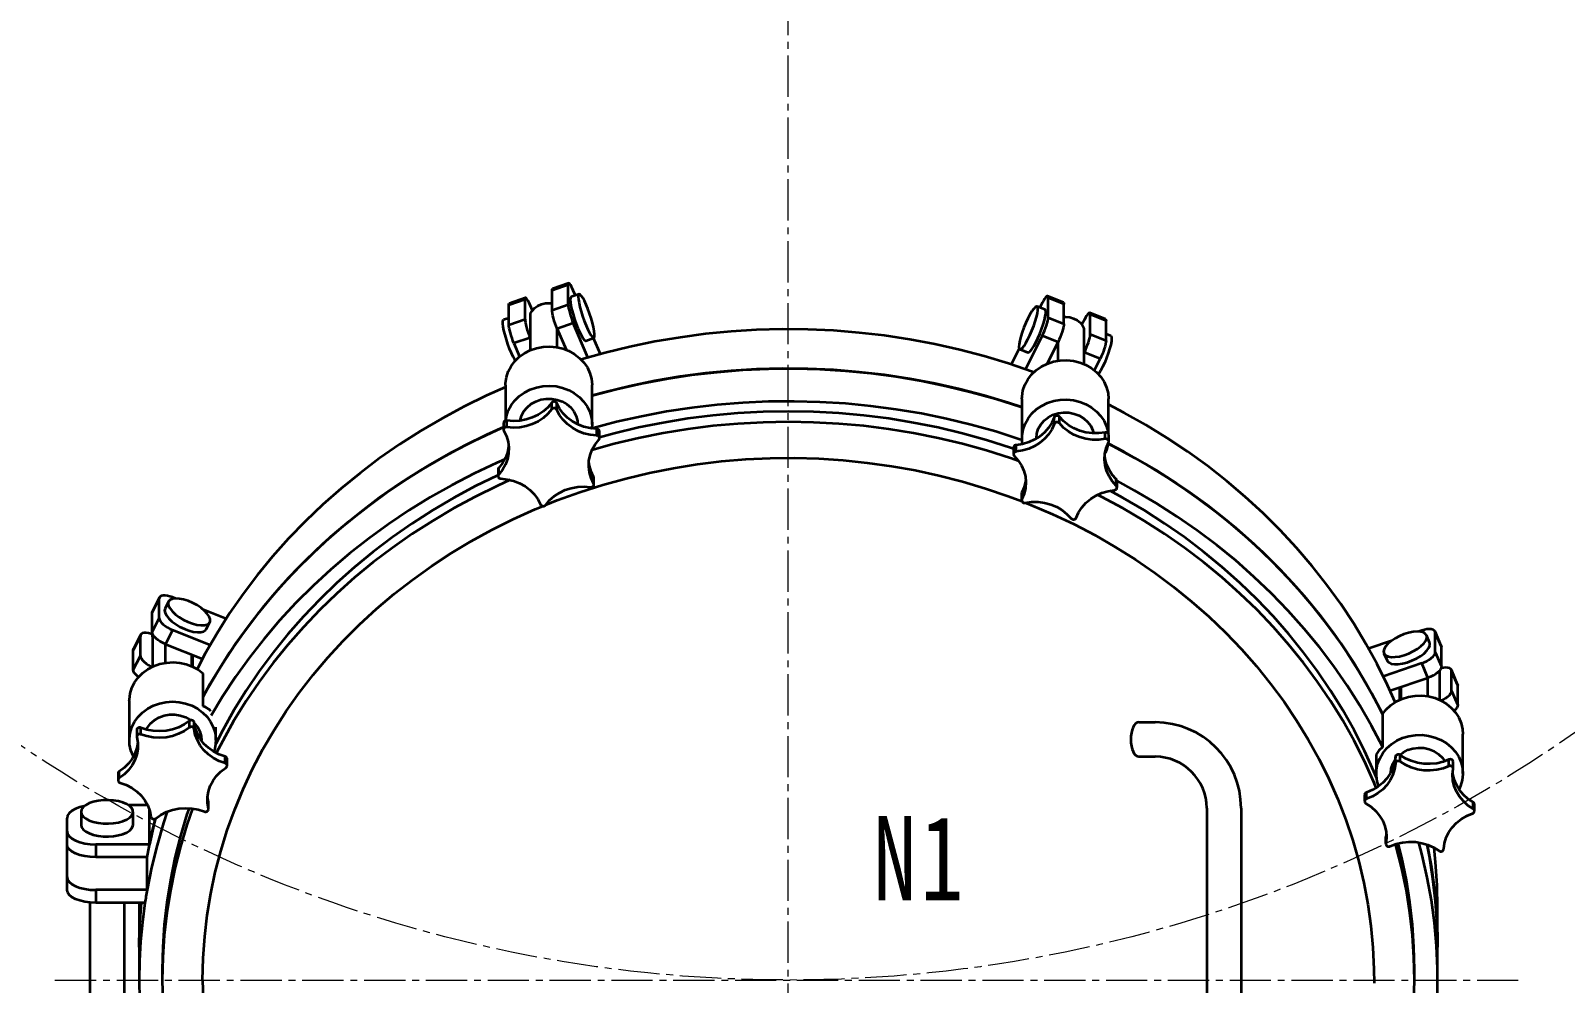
# Model space of a CAD drawing. Header units: millimetres. Extents: x -1782 to 1782, y -2523 to 2523.
# Drawn here: x -786.8 to -340, y -2001.1 to -1723.9 of the extents above; entities that cross this region are included whole.
import ezdxf

# ---------------------------------------------------------------- set-up
doc = ezdxf.new("R2010")
doc.units = ezdxf.units.MM
doc.linetypes.add('点画线', pattern=[18, 12, -2, 2, -2])
doc.layers.get('0').update_dxf_attribs({"lineweight": 35})
doc.layers.add('中心线层', color=1, linetype='点画线', lineweight=18)
doc.layers.add('尺寸线层', color=3, linetype='Continuous', lineweight=18)
doc.styles.add('标准', font='', dxfattribs={"width": 0.667})
doc.styles.get('标准').set_extended_font_data('宋体')

msp = doc.modelspace()

# ---------------------------------------------------------------- linework, layer by layer
for p, q in [((-630.322, -1797.914), (-635.034, -1799.508)), ((-635.034, -1805.228), (-635.034, -1799.508)), ((-630.177, -1797.434), (-634.889, -1799.028)), ((-630.322, -1803.634), (-630.322, -1797.914)), ((-628.208, -1800.97), (-628.832, -1799.506)), ((-642.888, -1802.164), (-647.599, -1803.757)), ((-647.599, -1809.478), (-647.599, -1803.757)), ((-642.743, -1801.684), (-647.455, -1803.277)), ((-642.888, -1807.884), (-642.888, -1802.164)), ((-640.731, -1805.318), (-641.397, -1803.756)), ((-635.034, -1805.228), (-630.322, -1803.634)), ((-627.138, -1800.609), (-629.494, -1801.406)), ((-491.534, -1805.086), (-493.833, -1804.165)), ((-492.311, -1803.144), (-492.996, -1804.5)), ((-486.152, -1802.994), (-490.749, -1801.152)), ((-490.589, -1807.358), (-490.589, -1801.638)), ((-485.992, -1803.479), (-490.589, -1801.638)), ((-485.992, -1809.2), (-485.992, -1803.479)), ((-647.599, -1807.529), (-649.127, -1808.046)), ((-647.599, -1809.478), (-642.888, -1807.884)), ((-641.367, -1806.305), (-641.367, -1816.88)), ((-628.832, -1809.04), (-633.544, -1810.633)), ((-624.578, -1819.024), (-628.832, -1809.04)), ((-490.589, -1807.358), (-485.992, -1809.2)), ((-480.053, -1808.055), (-480.757, -1809.449)), ((-473.895, -1807.905), (-478.491, -1806.063)), ((-478.331, -1812.269), (-478.331, -1806.549)), ((-473.734, -1808.391), (-478.331, -1806.549)), ((-473.734, -1814.111), (-473.734, -1808.391)), ((-641.397, -1813.289), (-646.109, -1814.883)), ((-641.367, -1813.36), (-641.397, -1813.289)), ((-633.544, -1810.633), (-630.943, -1816.738)), ((-633.514, -1816.019), (-633.514, -1810.704)), ((-625.188, -1814.137), (-622.832, -1813.34)), ((-620.948, -1818.01), (-622.925, -1813.371)), ((-492.311, -1812.678), (-497.227, -1822.418)), ((-487.714, -1814.519), (-492.311, -1812.678)), ((-480.088, -1820.943), (-480.088, -1810.603)), ((-478.331, -1812.269), (-473.734, -1814.111)), ((-472.382, -1812.76), (-473.734, -1812.218)), ((-646.109, -1814.883), (-644.469, -1818.732)), ((-499.013, -1816.422), (-501.338, -1821.03)), ((-498.831, -1816.641), (-496.533, -1817.562)), ((-490.911, -1820.852), (-487.714, -1814.519)), ((-487.749, -1814.588), (-487.749, -1819.973)), ((-480.053, -1817.589), (-480.088, -1817.658)), ((-475.457, -1819.431), (-480.053, -1817.589)), ((-477.124, -1822.734), (-475.457, -1819.431)), ((-648.58, -1827.029), (-648.58, -1837.412)), ((-623.38, -1836.523), (-623.38, -1826.989)), ((-498.207, -1831.036), (-498.207, -1842.476)), ((-473.007, -1841.244), (-473.007, -1831.036)), ((-635.098, -1834.098), (-635.098, -1832.191)), ((-633.606, -1834.237), (-633.606, -1832.33)), ((-649.148, -1838.12), (-649.148, -1840.027)), ((-648.173, -1839.288), (-648.173, -1837.381)), ((-623.38, -1838.469), (-623.38, -1836.545)), ((-622.023, -1841.731), (-622.023, -1839.824)), ((-621.224, -1842.478), (-621.224, -1840.572)), ((-488.794, -1838.375), (-488.794, -1836.469)), ((-487.312, -1838.166), (-487.312, -1836.259)), ((-499.916, -1846.404), (-499.916, -1844.497)), ((-494.007, -1842.476), (-494.007, -1842.614)), ((-473.948, -1842.733), (-473.948, -1840.827)), ((-472.929, -1843.465), (-472.929, -1841.558)), ((-500.671, -1845.242), (-500.671, -1847.149)), ((-650.736, -1851.621), (-650.736, -1853.527)), ((-650.547, -1853.054), (-650.547, -1851.147)), ((-622.905, -1855.636), (-622.905, -1853.729)), ((-622.812, -1855.979), (-622.812, -1854.072)), ((-498.21, -1860.249), (-498.21, -1858.342)), ((-470.76, -1856.368), (-470.76, -1854.462)), ((-470.542, -1856.872), (-470.542, -1854.965)), ((-498.284, -1858.649), (-498.284, -1860.556)), ((-749.361, -1889.162), (-751.428, -1893.257)), ((-749.28, -1888.804), (-751.347, -1892.9)), ((-749.361, -1894.882), (-749.361, -1889.162)), ((-744.682, -1889.13), (-745.531, -1888.79)), ((-751.428, -1898.978), (-751.428, -1893.257)), ((-746.666, -1890.016), (-747.7, -1892.064)), ((-729.93, -1895.041), (-736.652, -1892.347)), ((-751.428, -1898.978), (-749.361, -1894.882)), ((-745.531, -1898.324), (-747.598, -1902.419)), ((-734.599, -1902.704), (-745.531, -1898.324)), ((-735.701, -1898.119), (-734.668, -1896.072)), ((-381.809, -1898.483), (-382.662, -1898.771)), ((-376.157, -1902.942), (-377.945, -1898.743)), ((-754.874, -1900.083), (-756.941, -1904.179)), ((-754.793, -1899.726), (-756.86, -1903.821)), ((-754.874, -1905.804), (-754.874, -1900.083)), ((-751.37, -1900.312), (-751.37, -1909.006)), ((-747.598, -1902.419), (-736.83, -1906.734)), ((-747.521, -1907.856), (-747.521, -1902.45)), ((-390.599, -1901.455), (-397.272, -1903.713)), ((-379.554, -1901.944), (-380.448, -1899.845)), ((-377.883, -1904.782), (-377.883, -1899.061)), ((-376.094, -1903.26), (-377.883, -1899.061)), ((-376.157, -1902.942), (-376.094, -1903.26)), ((-376.094, -1908.98), (-376.094, -1903.26)), ((-756.941, -1909.899), (-756.941, -1904.179)), ((-756.941, -1909.899), (-754.874, -1905.804)), ((-740.014, -1905.458), (-740.014, -1908.824)), ((-739.61, -1909.006), (-739.61, -1905.62)), ((-392.813, -1905.112), (-391.918, -1907.212)), ((-377.883, -1904.782), (-376.094, -1908.98)), ((-736.612, -1920.503), (-736.612, -1910.969)), ((-381.809, -1908.016), (-393.015, -1911.807)), ((-380.021, -1912.215), (-381.809, -1908.016)), ((-376.577, -1918.681), (-376.577, -1910.059)), ((-371.387, -1914.137), (-373.176, -1909.939)), ((-373.113, -1915.977), (-373.113, -1910.257)), ((-371.324, -1914.455), (-373.113, -1910.257)), ((-391.059, -1915.948), (-380.021, -1912.215)), ((-388.337, -1915.028), (-388.337, -1918.681)), ((-387.795, -1918.441), (-387.795, -1914.844)), ((-380.1, -1912.242), (-380.1, -1917.582)), ((-373.113, -1915.977), (-371.324, -1920.176)), ((-371.387, -1914.137), (-371.324, -1914.455)), ((-371.324, -1920.176), (-371.324, -1914.455)), ((-758.09, -1918.936), (-758.09, -1930.376)), ((-740.599, -1926.682), (-740.599, -1924.775)), ((-739.198, -1927.161), (-739.198, -1925.254)), ((-464.225, -1925.17), (-459.417, -1925.17)), ((-393.273, -1922.852), (-393.273, -1932.385)), ((-755.921, -1927.456), (-755.921, -1929.363)), ((-754.736, -1928.68), (-754.736, -1926.774)), ((-732.89, -1930.376), (-732.89, -1926.589)), ((-369.857, -1940.051), (-369.857, -1928.61)), ((-737.09, -1930.512), (-737.09, -1930.376)), ((-733.338, -1933.344), (-733.472, -1933.75)), ((-395.057, -1934.537), (-395.057, -1940.051)), ((-730.187, -1937.07), (-730.187, -1935.163)), ((-729.603, -1937.783), (-729.603, -1935.876)), ((-464.225, -1935.17), (-459.417, -1935.17)), ((-389.496, -1937.149), (-389.496, -1935.242)), ((-388.126, -1936.605), (-388.126, -1934.698)), ((-373.89, -1937.935), (-373.89, -1936.028)), ((-372.665, -1938.6), (-372.665, -1936.694)), ((-761.377, -1940.13), (-761.377, -1942.037)), ((-761.028, -1941.43), (-761.028, -1939.523)), ((-735.078, -1948.391), (-735.332, -1946.875)), ((-398.449, -1946.262), (-398.449, -1948.169)), ((-397.907, -1947.469), (-397.907, -1945.563)), ((-772.132, -1951.236), (-772.132, -1954.979)), ((-752.766, -1949.258), (-758.394, -1949.258)), ((-757.012, -1954.979), (-757.012, -1951.236)), ((-752.212, -1960.699), (-752.212, -1950.654)), ((-735.078, -1950.298), (-735.078, -1948.391)), ((-735.059, -1948.55), (-735.078, -1948.391)), ((-735.059, -1950.457), (-735.059, -1948.55)), ((-444.417, -1950.17), (-444.417, -2050.17)), ((-434.417, -1950.17), (-434.417, -2050.17)), ((-366.851, -1950.37), (-366.851, -1948.464)), ((-366.465, -1951), (-366.465, -1949.093)), ((-776.222, -1956.885), (-776.222, -1953.072)), ((-776.222, -1960.628), (-776.222, -1956.885)), ((-776.222, -1970.161), (-776.222, -1960.628)), ((-767.822, -1960.699), (-767.822, -1964.441)), ((-752.212, -1960.699), (-767.822, -1960.699)), ((-392.238, -1958.542), (-392.249, -1958.662)), ((-392.249, -1958.662), (-392.249, -1960.569)), ((-392.113, -1957.63), (-392.238, -1958.542)), ((-392.238, -1960.449), (-392.238, -1958.542)), ((-752.921, -1964.441), (-767.822, -1964.441)), ((-752.921, -1973.975), (-752.921, -1964.441)), ((-776.222, -1973.904), (-776.222, -1970.161)), ((-752.921, -1973.975), (-767.822, -1973.975)), ((-767.822, -1973.975), (-767.822, -1977.717)), ((-769.612, -1977.63), (-769.612, -2007.37)), ((-753.535, -1977.717), (-767.822, -1977.717)), ((-759.532, -2007.37), (-759.532, -1977.717)), ((-755.215, -1977.717), (-755.222, -1979.196)), ((-755.222, -1979.196), (-755.222, -1990.637)), ((-377.222, -1990.637), (-377.222, -1979.196)), ((-755.222, -1990.637), (-755.222, -2000.17)), ((-377.222, -2000.17), (-377.222, -1990.637)), ((-748.502, -1997.12), (-748.502, -2000.17)), ((-383.942, -2000.17), (-383.942, -1997.12))]:
    msp.add_line(p, q)
for points in [[(-635.034, -1799.508), (-635.006, -1799.203), (-634.921, -1799.044), (-634.889, -1799.028)], [(-628.832, -1799.506), (-629.123, -1798.86), (-629.402, -1798.312), (-629.66, -1797.883), (-629.886, -1797.59), (-630.071, -1797.444), (-630.209, -1797.45), (-630.294, -1797.609), (-630.322, -1797.914)], [(-647.599, -1803.757), (-647.571, -1803.453), (-647.486, -1803.294), (-647.455, -1803.277)], [(-641.397, -1803.756), (-641.688, -1803.11), (-641.967, -1802.562), (-642.225, -1802.133), (-642.451, -1801.84), (-642.636, -1801.694), (-642.774, -1801.7), (-642.859, -1801.859), (-642.888, -1802.164)], [(-641.367, -1806.305), (-640.795, -1805.398), (-640.033, -1804.61), (-639.112, -1803.971), (-638.067, -1803.507), (-636.939, -1803.236), (-635.774, -1803.169), (-635.034, -1803.234)], [(-630.322, -1803.634), (-630.294, -1804.073), (-630.209, -1804.63), (-630.071, -1805.283), (-629.886, -1806.007), (-629.66, -1806.774), (-629.402, -1807.556), (-629.123, -1808.32), (-628.832, -1809.04)], [(-629.494, -1801.406), (-629.501, -1801.408), (-629.668, -1801.641), (-629.726, -1802.16), (-629.673, -1802.942), (-629.51, -1803.95), (-629.246, -1805.136), (-628.893, -1806.446), (-628.467, -1807.817), (-627.989, -1809.187), (-627.481, -1810.49), (-626.966, -1811.666), (-626.468, -1812.66), (-626.011, -1813.425), (-625.617, -1813.926), (-625.303, -1814.139), (-625.188, -1814.137)], [(-622.613, -1812.225), (-622.722, -1811.325), (-622.937, -1810.222), (-623.247, -1808.966), (-623.638, -1807.618), (-624.093, -1806.239), (-624.589, -1804.895), (-625.104, -1803.648), (-625.613, -1802.557), (-626.093, -1801.672), (-626.521, -1801.035), (-626.878, -1800.676), (-627.145, -1800.611), (-627.312, -1800.844), (-627.37, -1801.364), (-627.317, -1802.145), (-627.154, -1803.153), (-626.89, -1804.339), (-626.537, -1805.649), (-626.111, -1807.02), (-625.633, -1808.39), (-625.125, -1809.693), (-624.61, -1810.869), (-624.112, -1811.863), (-623.655, -1812.628), (-623.261, -1813.129), (-622.947, -1813.343), (-622.729, -1813.258), (-622.616, -1812.88), (-622.613, -1812.225)], [(-493.591, -1805.288), (-493.593, -1804.634), (-493.724, -1804.249), (-493.977, -1804.152), (-494.339, -1804.347), (-494.795, -1804.825), (-495.323, -1805.565), (-495.898, -1806.53), (-496.493, -1807.676), (-497.081, -1808.95), (-497.633, -1810.292), (-498.125, -1811.639), (-498.533, -1812.929), (-498.838, -1814.1), (-499.026, -1815.098), (-499.088, -1815.877), (-499.021, -1816.4), (-498.828, -1816.642), (-498.519, -1816.593), (-498.107, -1816.254), (-497.612, -1815.642), (-497.058, -1814.784), (-496.469, -1813.722), (-495.874, -1812.505), (-495.301, -1811.189), (-494.775, -1809.837), (-494.323, -1808.511), (-493.964, -1807.273), (-493.716, -1806.182), (-493.591, -1805.288)], [(-490.589, -1801.638), (-490.622, -1801.331), (-490.72, -1801.168), (-490.879, -1801.153), (-491.093, -1801.289), (-491.354, -1801.569), (-491.652, -1801.983), (-491.975, -1802.515), (-492.311, -1803.144)], [(-486.152, -1802.994), (-486.123, -1803.01), (-486.025, -1803.173), (-485.992, -1803.479)], [(-649.346, -1809.161), (-649.344, -1808.506), (-649.231, -1808.128), (-649.127, -1808.046)], [(-645.737, -1819.925), (-645.866, -1819.714), (-646.346, -1818.829), (-646.855, -1817.738), (-647.37, -1816.491), (-647.867, -1815.147), (-648.321, -1813.768), (-648.713, -1812.42), (-649.023, -1811.164), (-649.238, -1810.061), (-649.346, -1809.161)], [(-642.888, -1807.884), (-642.859, -1808.323), (-642.774, -1808.88), (-642.636, -1809.533), (-642.451, -1810.257), (-642.225, -1811.024), (-641.967, -1811.805), (-641.688, -1812.57), (-641.397, -1813.289)], [(-633.544, -1810.633), (-633.835, -1809.914), (-634.114, -1809.149), (-634.372, -1808.368), (-634.598, -1807.601), (-634.783, -1806.877), (-634.921, -1806.224), (-635.006, -1805.667), (-635.034, -1805.228)], [(-496.533, -1817.562), (-496.53, -1817.563), (-496.221, -1817.514), (-495.809, -1817.175), (-495.314, -1816.562), (-494.76, -1815.705), (-494.171, -1814.643), (-493.576, -1813.426), (-493.003, -1812.11), (-492.477, -1810.758), (-492.025, -1809.432), (-491.666, -1808.194), (-491.418, -1807.103), (-491.292, -1806.209)], [(-492.311, -1812.678), (-491.975, -1811.975), (-491.652, -1811.226), (-491.354, -1810.46), (-491.093, -1809.706), (-490.879, -1808.992), (-490.72, -1808.347), (-490.622, -1807.795), (-490.589, -1807.358)], [(-491.292, -1806.209), (-491.295, -1805.555), (-491.426, -1805.17), (-491.534, -1805.086)], [(-485.992, -1809.2), (-486.025, -1809.637), (-486.123, -1810.189), (-486.282, -1810.834), (-486.496, -1811.548), (-486.757, -1812.302), (-487.055, -1813.068), (-487.378, -1813.817), (-487.714, -1814.519)], [(-485.992, -1807.184), (-485.461, -1807.175), (-484.302, -1807.304), (-483.195, -1807.634), (-482.183, -1808.153), (-481.306, -1808.84), (-480.598, -1809.667), (-480.088, -1810.603)], [(-478.331, -1806.549), (-478.364, -1806.243), (-478.462, -1806.079), (-478.621, -1806.065), (-478.835, -1806.2), (-479.096, -1806.48), (-479.394, -1806.894), (-479.717, -1807.426), (-480.053, -1808.055)], [(-473.895, -1807.905), (-473.865, -1807.921), (-473.767, -1808.084), (-473.734, -1808.391)], [(-646.109, -1814.883), (-646.4, -1814.164), (-646.679, -1813.399), (-646.937, -1812.618), (-647.163, -1811.851), (-647.348, -1811.127), (-647.486, -1810.474), (-647.571, -1809.917), (-647.599, -1809.478)], [(-494.742, -1823.304), (-495.128, -1823.164), (-502.099, -1820.784), (-509.171, -1818.651), (-516.332, -1816.769), (-523.57, -1815.14), (-530.876, -1813.767), (-538.236, -1812.652), (-545.64, -1811.797), (-553.076, -1811.204), (-560.533, -1810.872), (-567.998, -1810.803), (-575.461, -1810.997), (-582.91, -1811.454), (-590.332, -1812.172), (-597.717, -1813.15), (-605.052, -1814.388), (-612.327, -1815.883), (-619.53, -1817.633), (-626.533, -1819.6)], [(-480.053, -1817.589), (-479.717, -1816.887), (-479.394, -1816.138), (-479.096, -1815.372), (-478.835, -1814.617), (-478.621, -1813.904), (-478.462, -1813.259), (-478.364, -1812.707), (-478.331, -1812.269)], [(-472.382, -1812.76), (-472.192, -1813.001), (-472.125, -1813.524), (-472.187, -1814.303), (-472.375, -1815.301), (-472.68, -1816.472), (-473.088, -1817.761), (-473.58, -1819.108), (-474.132, -1820.45), (-474.72, -1821.724), (-475.315, -1822.871), (-475.89, -1823.836), (-475.91, -1823.867)], [(-648.58, -1827.029), (-648.565, -1826.479), (-648.32, -1824.76), (-647.781, -1823.096), (-646.962, -1821.525), (-645.881, -1820.085), (-644.564, -1818.811), (-643.043, -1817.732), (-641.354, -1816.874), (-639.537, -1816.258), (-637.635, -1815.899), (-635.693, -1815.805), (-633.759, -1815.978), (-631.877, -1816.414), (-630.093, -1817.102), (-628.45, -1818.027), (-626.985, -1819.167), (-625.735, -1820.493), (-624.728, -1821.975), (-623.99, -1823.578), (-623.537, -1825.262), (-623.38, -1826.989)], [(-473.734, -1814.111), (-473.767, -1814.549), (-473.865, -1815.101), (-474.025, -1815.746), (-474.239, -1816.459), (-474.5, -1817.213), (-474.798, -1817.98), (-475.121, -1818.728), (-475.457, -1819.431)], [(-623.38, -1830.122), (-616.251, -1828.243), (-609.007, -1826.608), (-601.696, -1825.229), (-594.33, -1824.109), (-586.919, -1823.249), (-579.477, -1822.651), (-572.013, -1822.315), (-564.541, -1822.243), (-557.071, -1822.434), (-549.615, -1822.888), (-542.186, -1823.604), (-534.794, -1824.581), (-527.451, -1825.818), (-520.169, -1827.312), (-512.958, -1829.062), (-505.831, -1831.064), (-498.799, -1833.316), (-498.207, -1833.519)], [(-498.207, -1833.519), (-502.099, -1832.225), (-509.171, -1830.092), (-516.332, -1828.209), (-523.57, -1826.58), (-530.876, -1825.208), (-538.236, -1824.093), (-545.64, -1823.238), (-553.076, -1822.644), (-560.533, -1822.313), (-567.998, -1822.244), (-575.461, -1822.438), (-582.91, -1822.894), (-590.332, -1823.612), (-597.717, -1824.591), (-605.052, -1825.829), (-612.327, -1827.324), (-619.53, -1829.074), (-623.38, -1830.122)], [(-498.207, -1831.036), (-498.182, -1830.339), (-497.912, -1828.623), (-497.349, -1826.965), (-496.507, -1825.404), (-495.405, -1823.977), (-494.069, -1822.718), (-492.532, -1821.657), (-490.831, -1820.82), (-489.004, -1820.225), (-487.097, -1819.888), (-485.155, -1819.816), (-483.223, -1820.012), (-481.348, -1820.47), (-479.574, -1821.179), (-477.944, -1822.123), (-476.497, -1823.28), (-475.266, -1824.621), (-474.282, -1826.115), (-473.567, -1827.726), (-473.139, -1829.415), (-473.007, -1831.036)], [(-648.522, -1837.397), (-648.303, -1836.128), (-647.757, -1834.479), (-646.936, -1832.924), (-645.857, -1831.499), (-644.548, -1830.237), (-643.037, -1829.168), (-641.361, -1828.318), (-639.559, -1827.705), (-637.672, -1827.344), (-635.747, -1827.244), (-633.826, -1827.408), (-631.956, -1827.83), (-630.181, -1828.502), (-628.541, -1829.408), (-627.076, -1830.525), (-625.819, -1831.83), (-624.801, -1833.289), (-624.045, -1834.87), (-623.568, -1836.536), (-623.382, -1838.247), (-623.453, -1839.676)], [(-648.58, -1827.625), (-654.077, -1830.096), (-660.618, -1833.304), (-667.011, -1836.739), (-673.247, -1840.397), (-679.316, -1844.272), (-685.208, -1848.357), (-690.915, -1852.646), (-696.427, -1857.132), (-701.736, -1861.81), (-706.834, -1866.67), (-711.712, -1871.706), (-716.363, -1876.909), (-720.78, -1882.273), (-724.955, -1887.787), (-728.883, -1893.444), (-732.557, -1899.235), (-735.972, -1905.151), (-738.365, -1909.676)], [(-644.297, -1837.423), (-644.285, -1837.345), (-643.896, -1835.965), (-643.221, -1834.675), (-642.284, -1833.523), (-641.12, -1832.549), (-639.769, -1831.79), (-638.282, -1831.271), (-636.712, -1831.013), (-635.115, -1831.024), (-633.549, -1831.305), (-632.071, -1831.844), (-630.735, -1832.623), (-629.588, -1833.613), (-628.672, -1834.779), (-628.02, -1836.078), (-627.656, -1837.463), (-627.58, -1838.469)], [(-498.19, -1843.058), (-498.799, -1842.85), (-505.831, -1840.598), (-512.958, -1838.596), (-520.169, -1836.846), (-527.451, -1835.352), (-534.794, -1834.115), (-542.186, -1833.138), (-549.615, -1832.422), (-557.071, -1831.968), (-564.541, -1831.777), (-572.013, -1831.849), (-579.477, -1832.185), (-586.919, -1832.783), (-594.33, -1833.643), (-601.696, -1834.763), (-609.007, -1836.142), (-616.251, -1837.777), (-623.417, -1839.666), (-623.491, -1839.687)], [(-498.056, -1844.208), (-498.169, -1843.343), (-498.17, -1841.624), (-497.877, -1839.925), (-497.296, -1838.286), (-496.441, -1836.746), (-495.333, -1835.339), (-493.996, -1834.1), (-492.462, -1833.057), (-490.768, -1832.235), (-488.953, -1831.653), (-487.06, -1831.325), (-485.132, -1831.258), (-483.216, -1831.454), (-481.355, -1831.908), (-479.594, -1832.61), (-477.975, -1833.543), (-476.534, -1834.686), (-475.305, -1836.012), (-474.318, -1837.488), (-473.596, -1839.082), (-473.155, -1840.755), (-473.101, -1841.105)], [(-635.098, -1832.191), (-636.234, -1833.539), (-637.577, -1834.727), (-639.098, -1835.729), (-640.766, -1836.525), (-642.545, -1837.098), (-644.399, -1837.435), (-646.288, -1837.53), (-648.173, -1837.381)], [(-635.098, -1834.098), (-636.234, -1835.446), (-637.577, -1836.633), (-639.098, -1837.636), (-640.766, -1838.432), (-642.545, -1839.004), (-644.399, -1839.342), (-646.288, -1839.437), (-648.173, -1839.288)], [(-633.606, -1832.33), (-633.717, -1832.15), (-633.879, -1832.003), (-634.079, -1831.901), (-634.304, -1831.851), (-634.535, -1831.858), (-634.755, -1831.921), (-634.947, -1832.035), (-635.098, -1832.191)], [(-633.606, -1834.237), (-633.717, -1834.056), (-633.879, -1833.909), (-634.079, -1833.807), (-634.304, -1833.758), (-634.535, -1833.765), (-634.755, -1833.828), (-634.947, -1833.941), (-635.098, -1834.098)], [(-622.023, -1839.824), (-623.902, -1839.622), (-625.728, -1839.179), (-627.462, -1838.507), (-629.07, -1837.617), (-630.516, -1836.531), (-631.771, -1835.269), (-632.808, -1833.859), (-633.606, -1832.33)], [(-622.023, -1841.731), (-623.902, -1841.528), (-625.728, -1841.086), (-627.462, -1840.413), (-629.07, -1839.524), (-630.516, -1838.437), (-631.771, -1837.176), (-632.808, -1835.766), (-633.606, -1834.237)], [(-500.671, -1845.572), (-501.585, -1845.261), (-508.5, -1843.065), (-515.509, -1841.119), (-522.6, -1839.426), (-529.761, -1837.989), (-536.982, -1836.81), (-544.251, -1835.891), (-551.555, -1835.234), (-558.882, -1834.839), (-566.222, -1834.707), (-573.562, -1834.839), (-580.89, -1835.234), (-588.194, -1835.891), (-595.462, -1836.81), (-602.683, -1837.989), (-609.845, -1839.426), (-616.936, -1841.119), (-621.224, -1842.277)], [(-494.007, -1842.476), (-493.879, -1841.177), (-493.453, -1839.805), (-492.744, -1838.53), (-491.777, -1837.398), (-490.587, -1836.449), (-489.217, -1835.718), (-487.716, -1835.232), (-486.139, -1835.007), (-484.543, -1835.052), (-482.985, -1835.366), (-481.522, -1835.936), (-480.207, -1836.743), (-479.087, -1837.757), (-478.202, -1838.942), (-477.585, -1840.254), (-477.354, -1841.078)], [(-487.312, -1836.259), (-487.472, -1836.11), (-487.671, -1836.006), (-487.894, -1835.953), (-488.125, -1835.957), (-488.346, -1836.017), (-488.541, -1836.129), (-488.694, -1836.283), (-488.794, -1836.469)], [(-389.564, -1919.34), (-391.779, -1914.387), (-394.788, -1908.299), (-398.065, -1902.321), (-401.603, -1896.464), (-405.399, -1890.735), (-409.445, -1885.145), (-413.737, -1879.701), (-418.266, -1874.413), (-423.026, -1869.288), (-428.009, -1864.335), (-433.208, -1859.561), (-438.615, -1854.973), (-444.221, -1850.58), (-450.017, -1846.387), (-455.995, -1842.401), (-462.144, -1838.629), (-468.456, -1835.076), (-473.007, -1832.702)], [(-736.612, -1917.768), (-734.512, -1913.992), (-730.98, -1908.124), (-727.19, -1902.385), (-723.149, -1896.785), (-718.862, -1891.331), (-714.337, -1886.032), (-709.58, -1880.896), (-704.599, -1875.933), (-699.402, -1871.148), (-693.997, -1866.551), (-688.391, -1862.147), (-682.595, -1857.945), (-676.617, -1853.949), (-670.466, -1850.168), (-664.153, -1846.606), (-657.686, -1843.269), (-651.076, -1840.163), (-649.148, -1839.311)], [(-649.148, -1839.311), (-654.077, -1841.536), (-660.618, -1844.744), (-667.011, -1848.18), (-673.247, -1851.838), (-679.316, -1855.712), (-685.208, -1859.797), (-690.915, -1864.086), (-696.427, -1868.573), (-701.736, -1873.25), (-706.834, -1878.11), (-711.712, -1883.146), (-716.363, -1888.35), (-720.78, -1893.713), (-724.955, -1899.228), (-728.883, -1904.885), (-732.557, -1910.676), (-735.972, -1916.591), (-736.612, -1917.768)], [(-649.054, -1840.37), (-648.312, -1841.92), (-647.829, -1843.55), (-647.615, -1845.225), (-647.676, -1846.91), (-648.009, -1848.57), (-648.608, -1850.169), (-649.46, -1851.674), (-650.547, -1853.054)], [(-648.173, -1837.381), (-648.404, -1837.377), (-648.628, -1837.428), (-648.827, -1837.532), (-648.987, -1837.68), (-649.096, -1837.862), (-649.145, -1838.063), (-649.148, -1838.12)], [(-648.173, -1839.288), (-648.404, -1839.283), (-648.628, -1839.335), (-648.827, -1839.439), (-648.987, -1839.587), (-649.096, -1839.769), (-649.145, -1839.97), (-649.131, -1840.175), (-649.054, -1840.37)], [(-499.159, -1849.149), (-501.585, -1848.312), (-508.5, -1846.116), (-515.509, -1844.17), (-522.6, -1842.477), (-529.761, -1841.04), (-536.982, -1839.861), (-544.251, -1838.942), (-551.555, -1838.284), (-558.882, -1837.889), (-566.222, -1837.758), (-573.562, -1837.889), (-580.89, -1838.284), (-588.194, -1838.942), (-595.462, -1839.861), (-602.683, -1841.04), (-609.845, -1842.477), (-616.936, -1844.17), (-623.407, -1845.957)], [(-621.224, -1840.572), (-621.232, -1840.465), (-621.296, -1840.267), (-621.418, -1840.092), (-621.589, -1839.954), (-621.796, -1839.862), (-622.023, -1839.824)], [(-488.794, -1836.469), (-489.499, -1838.033), (-490.451, -1839.49), (-491.63, -1840.809), (-493.01, -1841.962), (-494.562, -1842.926), (-496.255, -1843.679), (-498.052, -1844.207), (-499.916, -1844.497)], [(-488.794, -1838.375), (-489.499, -1839.94), (-490.451, -1841.396), (-491.63, -1842.715), (-493.01, -1843.869), (-494.562, -1844.832), (-496.255, -1845.586), (-498.052, -1846.114), (-499.916, -1846.404)], [(-487.312, -1838.166), (-487.472, -1838.017), (-487.671, -1837.912), (-487.894, -1837.86), (-488.125, -1837.864), (-488.346, -1837.924), (-488.541, -1838.035), (-488.694, -1838.19), (-488.794, -1838.375)], [(-473.948, -1840.827), (-475.821, -1841.064), (-477.713, -1841.058), (-479.584, -1840.808), (-481.395, -1840.32), (-483.108, -1839.604), (-484.686, -1838.675), (-486.098, -1837.552), (-487.312, -1836.259)], [(-473.948, -1842.733), (-475.821, -1842.971), (-477.713, -1842.965), (-479.584, -1842.715), (-481.395, -1842.227), (-483.108, -1841.511), (-484.686, -1840.581), (-486.098, -1839.459), (-487.312, -1838.166)], [(-647.648, -1844.744), (-647.676, -1845.004), (-648.009, -1846.663), (-648.608, -1848.262), (-649.46, -1849.768), (-650.547, -1851.147)], [(-622.905, -1855.636), (-623.648, -1854.085), (-624.131, -1852.455), (-624.344, -1850.78), (-624.284, -1849.095), (-623.951, -1847.436), (-623.352, -1845.837), (-622.5, -1844.331), (-621.413, -1842.952)], [(-621.413, -1842.952), (-621.293, -1842.776), (-621.231, -1842.577), (-621.232, -1842.372), (-621.296, -1842.174), (-621.418, -1841.999), (-621.589, -1841.861), (-621.796, -1841.769), (-622.023, -1841.731)], [(-499.916, -1844.497), (-500.14, -1844.546), (-500.341, -1844.647), (-500.504, -1844.794), (-500.615, -1844.974), (-500.668, -1845.175), (-500.671, -1845.242)], [(-470.76, -1856.368), (-471.928, -1855.042), (-472.868, -1853.579), (-473.561, -1852.01), (-473.992, -1850.368), (-474.152, -1848.689), (-474.038, -1847.006), (-473.653, -1845.355), (-473.003, -1843.772)], [(-473.135, -1844.078), (-473.153, -1844.183), (-473.591, -1845.857), (-474.02, -1846.887)], [(-472.929, -1841.558), (-472.936, -1841.462), (-472.997, -1841.263), (-473.117, -1841.087), (-473.285, -1840.946), (-473.491, -1840.852), (-473.717, -1840.811), (-473.948, -1840.827)], [(-473.003, -1843.772), (-472.938, -1843.574), (-472.936, -1843.368), (-472.997, -1843.17), (-473.117, -1842.994), (-473.285, -1842.853), (-473.491, -1842.759), (-473.717, -1842.718), (-473.948, -1842.733)], [(-473.149, -1844.071), (-471.83, -1844.742), (-465.431, -1848.181), (-459.189, -1851.843), (-453.115, -1855.721), (-447.218, -1859.81), (-441.506, -1864.104), (-435.99, -1868.596), (-430.677, -1873.279), (-425.576, -1878.145), (-420.695, -1883.187), (-416.042, -1888.396), (-411.623, -1893.766), (-407.446, -1899.287), (-403.517, -1904.951), (-399.843, -1910.749), (-396.428, -1916.672), (-393.28, -1922.71), (-393.236, -1922.797)], [(-393.236, -1922.797), (-394.788, -1919.739), (-398.065, -1913.762), (-401.603, -1907.904), (-405.399, -1902.176), (-409.445, -1896.586), (-413.737, -1891.142), (-418.266, -1885.854), (-423.026, -1880.729), (-428.009, -1875.776), (-433.208, -1871.001), (-438.615, -1866.414), (-444.221, -1862.02), (-450.017, -1857.828), (-455.995, -1853.842), (-462.144, -1850.07), (-468.456, -1846.517), (-473.149, -1844.071)], [(-648.827, -1848.706), (-651.076, -1849.696), (-657.686, -1852.803), (-664.153, -1856.14), (-670.466, -1859.702), (-676.617, -1863.483), (-682.595, -1867.478), (-688.391, -1871.681), (-693.997, -1876.085), (-699.402, -1880.682), (-704.599, -1885.467), (-709.58, -1890.43), (-714.337, -1895.566), (-718.862, -1900.864), (-723.149, -1906.318), (-727.19, -1911.919), (-730.98, -1917.658), (-734.307, -1923.169)], [(-636.839, -1861.877), (-633.52, -1860.569), (-626.944, -1858.196), (-620.264, -1856.068), (-613.489, -1854.19), (-606.633, -1852.564), (-599.706, -1851.194), (-592.722, -1850.082), (-585.692, -1849.23), (-578.628, -1848.639), (-571.543, -1848.31), (-564.448, -1848.244), (-557.357, -1848.441), (-550.281, -1848.901), (-543.232, -1849.623), (-536.224, -1850.606), (-529.267, -1851.847), (-522.374, -1853.345), (-515.557, -1855.097), (-508.828, -1857.101), (-502.198, -1859.352), (-498.221, -1860.84)], [(-622.905, -1853.729), (-623.648, -1852.179), (-624.131, -1850.549), (-624.311, -1849.355)], [(-499.916, -1846.404), (-500.14, -1846.453), (-500.341, -1846.554), (-500.504, -1846.701), (-500.615, -1846.881), (-500.668, -1847.081), (-500.657, -1847.287), (-500.583, -1847.482), (-500.453, -1847.652)], [(-500.453, -1847.652), (-499.285, -1848.979), (-498.345, -1850.442), (-497.652, -1852.011), (-497.221, -1853.652), (-497.061, -1855.332), (-497.175, -1857.015), (-497.561, -1858.665), (-498.21, -1860.249)], [(-470.76, -1854.462), (-471.928, -1853.135), (-472.868, -1851.672), (-473.561, -1850.103), (-473.992, -1848.462), (-474.109, -1847.592)], [(-650.736, -1853.219), (-650.932, -1853.31), (-657.362, -1856.466), (-663.645, -1859.85), (-669.769, -1863.457), (-675.725, -1867.28), (-681.504, -1871.314), (-687.096, -1875.552), (-692.492, -1879.987), (-697.683, -1884.612), (-702.661, -1889.42), (-707.417, -1894.402), (-711.945, -1899.551), (-716.236, -1904.859), (-720.283, -1910.316), (-724.081, -1915.913), (-727.623, -1921.643), (-730.903, -1927.495), (-732.951, -1931.477)], [(-650.547, -1851.147), (-650.667, -1851.323), (-650.729, -1851.522), (-650.736, -1851.621)], [(-650.547, -1853.054), (-650.667, -1853.23), (-650.729, -1853.428), (-650.727, -1853.634), (-650.663, -1853.832), (-650.541, -1854.007), (-650.37, -1854.145), (-650.163, -1854.237), (-649.936, -1854.275)], [(-622.812, -1854.072), (-622.829, -1853.924), (-622.905, -1853.729)], [(-647.184, -1854.657), (-650.932, -1856.361), (-657.362, -1859.517), (-663.645, -1862.901), (-669.769, -1866.507), (-675.725, -1870.331), (-681.504, -1874.365), (-687.096, -1878.603), (-692.492, -1883.038), (-697.683, -1887.663), (-702.661, -1892.471), (-707.417, -1897.453), (-711.945, -1902.602), (-716.236, -1907.91), (-720.283, -1913.366), (-724.081, -1918.964), (-727.623, -1924.694), (-730.903, -1930.545), (-732.76, -1934.146)], [(-649.936, -1854.275), (-648.058, -1854.477), (-646.232, -1854.92), (-644.497, -1855.592), (-642.89, -1856.482), (-641.443, -1857.568), (-640.188, -1858.83), (-639.151, -1860.24), (-638.354, -1861.769)], [(-636.862, -1861.908), (-635.726, -1860.56), (-634.383, -1859.372), (-632.862, -1858.37), (-631.194, -1857.574), (-629.414, -1857.001), (-627.561, -1856.664), (-625.671, -1856.569), (-623.787, -1856.718)], [(-623.787, -1856.718), (-623.556, -1856.722), (-623.332, -1856.671), (-623.133, -1856.567), (-622.972, -1856.419), (-622.864, -1856.237), (-622.815, -1856.036), (-622.829, -1855.83), (-622.905, -1855.636)], [(-498.21, -1858.342), (-498.275, -1858.539), (-498.284, -1858.649)], [(-497.104, -1854.521), (-497.175, -1855.108), (-497.561, -1856.758), (-498.21, -1858.342)], [(-482.419, -1865.645), (-481.714, -1864.081), (-480.762, -1862.624), (-479.583, -1861.305), (-478.203, -1860.152), (-476.651, -1859.188), (-474.958, -1858.435), (-473.161, -1857.907), (-471.298, -1857.616)], [(-394.944, -1941.549), (-395.787, -1939.527), (-398.528, -1933.459), (-401.541, -1927.495), (-404.821, -1921.643), (-408.363, -1915.913), (-412.161, -1910.316), (-416.209, -1904.859), (-420.5, -1899.551), (-425.027, -1894.402), (-429.784, -1889.42), (-434.761, -1884.612), (-439.952, -1879.987), (-445.348, -1875.552), (-450.94, -1871.314), (-456.719, -1867.28), (-462.675, -1863.457), (-468.8, -1859.85), (-472.563, -1857.786)], [(-471.298, -1857.616), (-471.073, -1857.568), (-470.872, -1857.466), (-470.709, -1857.32), (-470.598, -1857.14), (-470.545, -1856.939), (-470.556, -1856.733), (-470.63, -1856.538), (-470.76, -1856.368)], [(-470.542, -1854.965), (-470.556, -1854.827), (-470.63, -1854.631), (-470.76, -1854.462)], [(-393.273, -1932.257), (-393.28, -1932.244), (-396.428, -1926.206), (-399.843, -1920.283), (-403.517, -1914.485), (-407.446, -1908.821), (-411.623, -1903.3), (-416.042, -1897.93), (-420.695, -1892.72), (-425.576, -1887.679), (-430.677, -1882.812), (-435.99, -1878.13), (-441.506, -1873.638), (-447.218, -1869.344), (-453.115, -1865.255), (-459.189, -1861.376), (-465.431, -1857.715), (-470.542, -1854.944)], [(-736.742, -2000.17), (-736.595, -1993.85), (-736.152, -1987.541), (-735.415, -1981.253), (-734.386, -1974.999), (-733.065, -1968.788), (-731.455, -1962.631), (-729.56, -1956.539), (-727.381, -1950.523), (-724.924, -1944.592), (-722.192, -1938.758), (-719.19, -1933.031), (-715.923, -1927.419), (-712.396, -1921.933), (-708.617, -1916.583), (-704.592, -1911.378), (-700.326, -1906.326), (-695.829, -1901.437), (-691.107, -1896.718), (-686.169, -1892.179), (-681.024, -1887.827), (-675.679, -1883.669), (-670.145, -1879.713), (-664.432, -1875.965), (-658.548, -1872.433), (-652.504, -1869.121), (-646.311, -1866.037), (-639.98, -1863.184), (-637.725, -1862.239)], [(-638.354, -1861.769), (-638.243, -1861.949), (-638.081, -1862.096), (-637.88, -1862.198), (-637.656, -1862.248), (-637.425, -1862.241), (-637.205, -1862.178), (-637.012, -1862.064), (-636.862, -1861.908)], [(-498.21, -1860.249), (-498.275, -1860.446), (-498.277, -1860.652), (-498.216, -1860.851), (-498.097, -1861.027), (-497.928, -1861.167), (-497.722, -1861.262), (-497.496, -1861.303), (-497.266, -1861.287)], [(-497.266, -1861.287), (-495.392, -1861.049), (-493.5, -1861.056), (-491.629, -1861.305), (-489.818, -1861.793), (-488.105, -1862.51), (-486.527, -1863.439), (-485.115, -1864.562), (-483.901, -1865.855)], [(-497.139, -1861.263), (-495.679, -1861.847), (-489.282, -1864.581), (-483.019, -1867.55), (-476.899, -1870.749), (-470.934, -1874.172), (-465.134, -1877.813), (-459.509, -1881.665), (-454.069, -1885.723), (-448.822, -1889.979), (-443.78, -1894.426), (-438.949, -1899.056), (-434.338, -1903.861), (-429.956, -1908.832), (-425.809, -1913.962), (-421.906, -1919.241), (-418.253, -1924.66), (-414.855, -1930.21), (-411.72, -1935.881), (-408.852, -1941.663), (-406.257, -1947.546), (-403.939, -1953.521), (-401.901, -1959.576), (-400.148, -1965.702), (-398.683, -1971.887), (-397.507, -1978.121), (-396.624, -1984.394), (-396.034, -1990.693), (-395.739, -1997.01), (-395.705, -2001.116)], [(-395.091, -1944.241), (-395.787, -1942.578), (-398.528, -1936.51), (-401.541, -1930.545), (-404.821, -1924.694), (-408.363, -1918.964), (-412.161, -1913.366), (-416.209, -1907.91), (-420.5, -1902.602), (-425.027, -1897.453), (-429.784, -1892.471), (-434.761, -1887.663), (-439.952, -1883.038), (-445.348, -1878.603), (-450.94, -1874.365), (-456.719, -1870.331), (-462.675, -1866.507), (-468.8, -1862.901), (-475.082, -1859.517), (-476.186, -1858.954)], [(-483.901, -1865.855), (-483.741, -1866.003), (-483.542, -1866.108), (-483.319, -1866.16), (-483.088, -1866.156), (-482.867, -1866.096), (-482.672, -1865.985), (-482.519, -1865.831), (-482.419, -1865.645)], [(-745.531, -1888.79), (-746.278, -1888.527), (-746.997, -1888.348), (-747.659, -1888.258), (-748.239, -1888.263), (-748.716, -1888.361), (-749.07, -1888.549), (-749.288, -1888.819), (-749.361, -1889.162)], [(-734.571, -1895.169), (-734.85, -1894.413), (-735.402, -1893.592), (-736.199, -1892.745), (-737.206, -1891.913), (-738.374, -1891.133), (-739.649, -1890.443), (-740.972, -1889.874), (-742.281, -1889.454), (-743.514, -1889.201), (-744.614, -1889.128), (-745.53, -1889.238), (-746.218, -1889.527), (-746.647, -1889.979), (-746.796, -1890.575), (-746.658, -1891.286), (-746.24, -1892.08), (-745.562, -1892.918), (-744.655, -1893.763), (-743.561, -1894.573), (-742.332, -1895.313), (-741.025, -1895.946), (-739.701, -1896.443), (-738.423, -1896.782), (-737.249, -1896.946), (-736.236, -1896.927), (-735.429, -1896.727), (-734.867, -1896.354), (-734.577, -1895.827), (-734.571, -1895.169)], [(-751.428, -1893.257), (-751.355, -1892.915), (-751.347, -1892.9)], [(-747.7, -1892.064), (-747.829, -1892.623), (-747.692, -1893.334), (-747.274, -1894.127), (-746.595, -1894.966), (-745.688, -1895.81), (-744.594, -1896.621), (-743.365, -1897.36), (-742.059, -1897.994), (-740.735, -1898.491), (-739.456, -1898.83), (-738.283, -1898.993), (-737.269, -1898.975), (-736.463, -1898.774), (-735.901, -1898.402), (-735.701, -1898.119)], [(-749.361, -1894.882), (-749.288, -1895.284), (-749.07, -1895.729), (-748.716, -1896.2), (-748.239, -1896.68), (-747.659, -1897.15), (-746.997, -1897.591), (-746.278, -1897.988), (-745.531, -1898.324)], [(-380.382, -1900.682), (-380.388, -1900.024), (-380.685, -1899.481), (-381.261, -1899.078), (-382.088, -1898.835), (-383.127, -1898.761), (-384.33, -1898.861), (-385.641, -1899.131), (-386.997, -1899.557), (-388.337, -1900.12), (-389.597, -1900.793), (-390.718, -1901.544), (-391.648, -1902.34), (-392.344, -1903.142), (-392.772, -1903.913), (-392.913, -1904.617), (-392.76, -1905.22), (-392.321, -1905.696), (-391.615, -1906.021), (-390.677, -1906.181), (-389.549, -1906.167), (-388.285, -1905.981), (-386.943, -1905.631), (-385.587, -1905.134), (-384.28, -1904.513), (-383.082, -1903.796), (-382.051, -1903.018), (-381.233, -1902.215), (-380.668, -1901.424), (-380.382, -1900.682)], [(-377.883, -1899.061), (-377.958, -1898.715), (-378.182, -1898.433), (-378.545, -1898.226), (-379.033, -1898.102), (-379.628, -1898.066), (-380.307, -1898.12), (-381.043, -1898.26), (-381.809, -1898.483)], [(-751.246, -1899.633), (-751.79, -1899.449), (-752.509, -1899.269), (-753.171, -1899.18), (-753.752, -1899.185), (-754.228, -1899.283), (-754.582, -1899.471), (-754.8, -1899.741), (-754.874, -1900.083)], [(-747.598, -1902.419), (-748.345, -1902.083), (-749.064, -1901.687), (-749.726, -1901.245), (-750.307, -1900.775), (-750.783, -1900.296), (-751.137, -1899.824), (-751.355, -1899.379), (-751.428, -1898.978)], [(-751.37, -1900.312), (-751.368, -1900.182), (-751.316, -1899.607)], [(-391.918, -1907.212), (-391.866, -1907.32), (-391.427, -1907.795), (-390.721, -1908.12), (-389.783, -1908.28), (-388.655, -1908.266), (-387.391, -1908.08), (-386.049, -1907.731), (-384.693, -1907.233), (-383.385, -1906.612), (-382.188, -1905.895), (-381.156, -1905.117), (-380.339, -1904.314), (-379.774, -1903.523), (-379.487, -1902.781)], [(-379.487, -1902.781), (-379.493, -1902.123), (-379.554, -1901.944)], [(-758.09, -1918.936), (-758.082, -1918.533), (-757.863, -1916.812), (-757.349, -1915.141), (-756.552, -1913.561), (-755.493, -1912.109), (-754.195, -1910.819), (-752.69, -1909.722), (-751.013, -1908.845), (-749.205, -1908.208), (-747.309, -1907.827), (-745.369, -1907.709), (-743.432, -1907.86), (-741.544, -1908.274), (-739.75, -1908.941), (-738.093, -1909.847), (-736.612, -1910.969)], [(-756.941, -1904.179), (-756.867, -1903.836), (-756.86, -1903.821)], [(-754.874, -1905.804), (-754.8, -1906.205), (-754.582, -1906.65), (-754.228, -1907.122), (-753.752, -1907.601), (-753.171, -1908.071), (-752.509, -1908.513), (-751.79, -1908.909), (-751.479, -1909.058)], [(-381.809, -1908.016), (-381.043, -1907.721), (-380.307, -1907.363), (-379.628, -1906.957), (-379.033, -1906.519), (-378.545, -1906.065), (-378.182, -1905.612), (-377.958, -1905.179), (-377.883, -1904.782)], [(-755.422, -1912.028), (-755.819, -1911.697), (-756.295, -1911.217), (-756.649, -1910.746), (-756.867, -1910.301), (-756.941, -1909.899)], [(-376.094, -1908.98), (-376.17, -1909.377), (-376.393, -1909.811), (-376.756, -1910.263), (-377.244, -1910.717), (-377.839, -1911.156), (-378.518, -1911.561), (-379.255, -1911.919), (-380.021, -1912.215)], [(-373.113, -1910.257), (-373.188, -1909.91), (-373.412, -1909.628), (-373.775, -1909.421), (-374.263, -1909.298), (-374.858, -1909.262), (-375.537, -1909.315), (-376.192, -1909.437)], [(-376.181, -1918.875), (-375.537, -1918.559), (-374.858, -1918.153), (-374.263, -1917.715), (-373.775, -1917.26), (-373.412, -1916.808), (-373.188, -1916.375), (-373.113, -1915.977)], [(-756.9, -1935.138), (-756.984, -1934.975), (-757.637, -1933.358), (-758.006, -1931.671), (-758.081, -1929.953), (-757.861, -1928.246), (-757.351, -1926.588), (-756.563, -1925.019), (-755.516, -1923.576), (-754.233, -1922.292), (-752.746, -1921.198), (-751.088, -1920.318), (-749.299, -1919.675), (-747.421, -1919.282), (-745.498, -1919.149), (-743.575, -1919.28), (-741.696, -1919.67), (-739.906, -1920.312), (-738.248, -1921.189), (-736.759, -1922.282), (-735.474, -1923.564), (-734.425, -1925.007), (-733.634, -1926.574), (-733.122, -1928.232), (-732.9, -1929.939), (-732.972, -1931.656), (-733.338, -1933.344), (-733.338, -1933.344)], [(-734.34, -1921.896), (-734.65, -1921.541), (-735.894, -1920.772), (-736.612, -1920.503)], [(-393.273, -1922.852), (-392.15, -1921.438), (-390.796, -1920.194), (-389.244, -1919.151), (-387.53, -1918.334), (-385.695, -1917.761), (-383.783, -1917.446), (-381.84, -1917.397), (-379.911, -1917.615), (-378.043, -1918.095), (-376.28, -1918.825), (-374.664, -1919.788), (-373.234, -1920.961), (-372.023, -1922.317), (-371.06, -1923.822), (-370.369, -1925.441), (-369.966, -1927.136), (-369.857, -1928.61)], [(-371.324, -1920.176), (-371.4, -1920.573), (-371.623, -1921.006), (-371.986, -1921.459), (-372.398, -1921.849)], [(-740.599, -1924.775), (-742.088, -1925.815), (-743.73, -1926.653), (-745.49, -1927.27), (-747.333, -1927.654), (-749.218, -1927.797), (-751.107, -1927.696), (-752.959, -1927.352), (-754.736, -1926.774)], [(-753.149, -1927.302), (-752.83, -1926.737), (-751.925, -1925.565), (-750.786, -1924.567), (-749.457, -1923.779), (-747.984, -1923.229), (-746.421, -1922.938), (-744.824, -1922.915), (-743.251, -1923.162), (-741.76, -1923.67), (-740.403, -1924.42), (-740.101, -1924.635)], [(-739.198, -1925.254), (-739.253, -1925.054), (-739.367, -1924.875), (-739.531, -1924.73), (-739.733, -1924.63), (-739.958, -1924.584), (-740.189, -1924.593), (-740.408, -1924.659), (-740.599, -1924.775)], [(-730.187, -1935.163), (-731.943, -1934.535), (-733.578, -1933.686), (-735.058, -1932.636), (-736.353, -1931.407), (-737.434, -1930.024), (-738.28, -1928.516), (-738.872, -1926.914), (-739.198, -1925.254)], [(-739.175, -1925.441), (-738.283, -1926.532), (-737.597, -1927.816), (-737.195, -1929.194), (-737.09, -1930.376)], [(-755.902, -1929.522), (-755.635, -1931.191), (-755.642, -1932.877), (-755.922, -1934.544), (-756.47, -1936.157), (-757.274, -1937.684), (-758.317, -1939.09), (-759.577, -1940.348), (-761.028, -1941.43)], [(-754.736, -1926.774), (-754.958, -1926.716), (-755.189, -1926.714), (-755.412, -1926.768), (-755.61, -1926.875), (-755.767, -1927.025), (-755.873, -1927.208), (-755.919, -1927.41), (-755.921, -1927.456)], [(-754.736, -1928.68), (-754.958, -1928.622), (-755.189, -1928.621), (-755.412, -1928.675), (-755.61, -1928.781), (-755.767, -1928.932), (-755.873, -1929.115), (-755.919, -1929.316), (-755.902, -1929.522)], [(-740.599, -1926.682), (-742.088, -1927.722), (-743.73, -1928.56), (-745.49, -1929.177), (-747.333, -1929.561), (-749.218, -1929.704), (-751.107, -1929.603), (-752.959, -1929.259), (-754.736, -1928.68)], [(-739.198, -1927.161), (-739.253, -1926.961), (-739.367, -1926.781), (-739.531, -1926.636), (-739.733, -1926.537), (-739.958, -1926.49), (-740.189, -1926.5), (-740.408, -1926.566), (-740.599, -1926.682)], [(-730.187, -1937.07), (-731.943, -1936.441), (-733.578, -1935.593), (-735.058, -1934.543), (-736.353, -1933.314), (-737.434, -1931.93), (-738.28, -1930.422), (-738.872, -1928.821), (-739.198, -1927.161)], [(-394.353, -1943.75), (-394.776, -1942.406), (-395.036, -1940.703), (-395, -1938.984), (-394.67, -1937.291), (-394.054, -1935.662), (-393.166, -1934.136), (-392.028, -1932.749), (-390.664, -1931.533), (-389.109, -1930.516), (-387.397, -1929.723), (-385.57, -1929.172), (-383.67, -1928.876), (-381.741, -1928.842), (-379.829, -1929.071), (-377.979, -1929.557), (-376.234, -1930.289), (-374.634, -1931.25), (-373.218, -1932.417), (-372.019, -1933.763), (-371.064, -1935.256), (-370.376, -1936.862), (-369.971, -1938.543), (-369.859, -1940.258), (-370.042, -1941.969), (-370.516, -1943.636), (-370.976, -1944.676)], [(-755.648, -1931.038), (-755.922, -1932.637), (-756.47, -1934.251), (-757.274, -1935.777), (-758.317, -1937.183), (-759.577, -1938.441), (-761.028, -1939.523)], [(-393.273, -1932.385), (-394.318, -1933.414), (-395.057, -1934.537)], [(-388.126, -1934.698), (-388.323, -1934.591), (-388.546, -1934.536), (-388.777, -1934.537), (-388.999, -1934.595), (-389.195, -1934.703), (-389.35, -1934.856), (-389.453, -1935.04), (-389.496, -1935.242)], [(-388.244, -1934.626), (-387.275, -1933.92), (-385.885, -1933.218), (-384.372, -1932.763), (-382.79, -1932.572), (-381.195, -1932.651), (-379.646, -1932.998), (-378.199, -1933.599), (-376.906, -1934.433), (-375.813, -1935.471), (-375.061, -1936.502)], [(-735.078, -1950.298), (-735.345, -1948.629), (-735.338, -1946.943), (-735.058, -1945.276), (-734.51, -1943.662), (-733.706, -1942.136), (-732.663, -1940.73), (-731.403, -1939.472), (-729.952, -1938.39)], [(-729.603, -1935.876), (-729.614, -1935.759), (-729.681, -1935.562), (-729.806, -1935.389), (-729.979, -1935.252), (-730.187, -1935.163)], [(-729.952, -1938.39), (-729.785, -1938.248), (-729.668, -1938.071), (-729.609, -1937.872), (-729.614, -1937.666), (-729.681, -1937.469), (-729.806, -1937.296), (-729.979, -1937.159), (-730.187, -1937.07)], [(-389.496, -1935.242), (-389.723, -1936.916), (-390.22, -1938.543), (-390.975, -1940.089), (-391.973, -1941.521), (-393.192, -1942.81), (-394.608, -1943.928), (-396.191, -1944.852), (-397.907, -1945.563)], [(-389.496, -1937.149), (-389.723, -1938.823), (-390.22, -1940.45), (-390.975, -1941.995), (-391.973, -1943.428), (-393.192, -1944.717), (-394.608, -1945.835), (-396.191, -1946.759), (-397.907, -1947.469)], [(-390.855, -1939.879), (-390.692, -1938.576), (-390.23, -1937.214), (-389.575, -1936.077)], [(-388.126, -1936.605), (-388.323, -1936.498), (-388.546, -1936.443), (-388.777, -1936.444), (-388.999, -1936.501), (-389.195, -1936.61), (-389.35, -1936.763), (-389.453, -1936.947), (-389.496, -1937.149)], [(-373.89, -1936.028), (-375.63, -1936.69), (-377.46, -1937.12), (-379.34, -1937.31), (-381.231, -1937.257), (-383.093, -1936.96), (-384.888, -1936.426), (-386.577, -1935.667), (-388.126, -1934.698)], [(-373.89, -1937.935), (-375.63, -1938.597), (-377.46, -1939.027), (-379.34, -1939.217), (-381.231, -1939.163), (-383.093, -1938.867), (-384.888, -1938.333), (-386.577, -1937.574), (-388.126, -1936.605)], [(-372.665, -1936.694), (-372.671, -1936.608), (-372.728, -1936.409), (-372.845, -1936.231), (-373.012, -1936.088), (-373.215, -1935.991), (-373.441, -1935.947), (-373.672, -1935.96), (-373.89, -1936.028)], [(-372.676, -1938.72), (-372.671, -1938.515), (-372.728, -1938.315), (-372.845, -1938.138), (-373.012, -1937.995), (-373.215, -1937.898), (-373.441, -1937.854), (-373.672, -1937.867), (-373.89, -1937.935)], [(-366.851, -1950.37), (-368.364, -1949.358), (-369.697, -1948.162), (-370.822, -1946.806), (-371.715, -1945.32), (-372.358, -1943.735), (-372.736, -1942.083), (-372.843, -1940.4), (-372.676, -1938.72)], [(-761.028, -1939.523), (-761.195, -1939.665), (-761.312, -1939.843), (-761.371, -1940.042), (-761.377, -1940.13)], [(-761.028, -1941.43), (-761.195, -1941.572), (-761.312, -1941.749), (-761.371, -1941.948), (-761.366, -1942.154), (-761.299, -1942.351), (-761.174, -1942.524), (-761.001, -1942.661), (-760.793, -1942.75)], [(-760.793, -1942.75), (-759.037, -1943.379), (-757.402, -1944.227), (-755.922, -1945.277), (-754.627, -1946.506), (-753.546, -1947.89), (-752.7, -1949.398), (-752.108, -1950.999), (-751.782, -1952.659)], [(-366.851, -1948.464), (-368.364, -1947.451), (-369.697, -1946.255), (-370.822, -1944.9), (-371.715, -1943.413), (-372.358, -1941.828), (-372.736, -1940.176), (-372.801, -1939.632)], [(-772.132, -1951.236), (-771.977, -1951.927), (-771.519, -1952.59), (-770.777, -1953.197), (-769.78, -1953.724), (-768.571, -1954.149), (-767.197, -1954.455), (-765.717, -1954.629), (-764.189, -1954.664), (-762.677, -1954.559), (-761.242, -1954.318), (-759.944, -1953.95), (-758.836, -1953.472), (-757.962, -1952.902), (-757.359, -1952.264), (-757.051, -1951.584), (-757.051, -1950.889), (-757.359, -1950.209), (-757.962, -1949.571), (-758.836, -1949.001), (-759.944, -1948.522), (-761.242, -1948.155), (-762.677, -1947.914), (-764.189, -1947.809), (-765.717, -1947.844), (-767.197, -1948.018), (-768.571, -1948.324), (-769.78, -1948.749), (-770.777, -1949.276), (-771.519, -1949.883), (-771.977, -1950.545), (-772.132, -1951.236)], [(-397.907, -1945.563), (-398.109, -1945.661), (-398.274, -1945.806), (-398.389, -1945.984), (-398.444, -1946.184), (-398.449, -1946.262)], [(-397.907, -1947.469), (-398.109, -1947.568), (-398.274, -1947.712), (-398.389, -1947.891), (-398.444, -1948.091), (-398.436, -1948.297), (-398.366, -1948.493), (-398.238, -1948.664), (-398.063, -1948.799)], [(-771.191, -1949.578), (-772.489, -1949.901), (-773.762, -1950.375), (-774.807, -1950.953), (-775.583, -1951.612), (-776.061, -1952.328), (-776.222, -1953.072)], [(-747.046, -1951.175), (-748.13, -1954.472), (-750.015, -1960.915), (-751.613, -1967.419), (-752.921, -1973.975)], [(-750.381, -1953.138), (-748.892, -1952.098), (-747.25, -1951.26), (-745.49, -1950.643), (-743.647, -1950.259), (-741.762, -1950.116), (-739.873, -1950.217), (-738.021, -1950.561), (-736.244, -1951.14)], [(-740.71, -1950.142), (-741.305, -1951.934), (-743.205, -1958.252), (-744.818, -1964.633), (-746.142, -1971.067), (-747.173, -1977.543), (-747.911, -1984.051), (-748.354, -1990.58), (-748.502, -1997.12)], [(-739.675, -1950.242), (-741.305, -1954.984), (-743.205, -1961.303), (-744.818, -1967.684), (-746.142, -1974.118), (-747.173, -1980.594), (-747.911, -1987.102), (-748.354, -1993.631), (-748.502, -2000.17)], [(-736.244, -1951.14), (-736.022, -1951.197), (-735.791, -1951.199), (-735.568, -1951.145), (-735.37, -1951.039), (-735.213, -1950.888), (-735.107, -1950.705), (-735.061, -1950.503), (-735.078, -1950.298)], [(-398.063, -1948.799), (-396.55, -1949.811), (-395.217, -1951.007), (-394.092, -1952.363), (-393.199, -1953.849), (-392.556, -1955.434), (-392.177, -1957.086), (-392.07, -1958.769), (-392.238, -1960.449)], [(-375.418, -1962.02), (-375.19, -1960.346), (-374.694, -1958.719), (-373.939, -1957.174), (-372.941, -1955.741), (-371.721, -1954.452), (-370.305, -1953.334), (-368.723, -1952.41), (-367.007, -1951.7)], [(-367.007, -1951.7), (-366.804, -1951.601), (-366.639, -1951.457), (-366.525, -1951.278), (-366.469, -1951.078), (-366.477, -1950.872), (-366.548, -1950.676), (-366.675, -1950.504), (-366.851, -1950.37)], [(-366.465, -1949.093), (-366.477, -1948.965), (-366.548, -1948.769), (-366.675, -1948.598), (-366.851, -1948.464)], [(-772.132, -1954.979), (-771.977, -1955.669), (-771.519, -1956.332), (-770.777, -1956.939), (-769.78, -1957.466), (-768.571, -1957.891), (-767.197, -1958.197), (-765.717, -1958.371), (-764.189, -1958.406), (-762.677, -1958.301), (-761.242, -1958.06), (-759.944, -1957.693), (-758.836, -1957.214), (-757.962, -1956.644), (-757.359, -1956.006), (-757.051, -1955.326), (-757.012, -1954.979)], [(-752.921, -1964.441), (-751.613, -1957.885), (-750.497, -1953.217)], [(-750.497, -1953.217), (-750.739, -1954.177), (-752.212, -1960.699)], [(-751.782, -1952.659), (-751.727, -1952.859), (-751.613, -1953.039), (-751.449, -1953.183), (-751.247, -1953.283), (-751.022, -1953.329), (-750.791, -1953.32), (-750.572, -1953.254), (-750.381, -1953.138)], [(-776.222, -1956.885), (-776.061, -1957.629), (-775.583, -1958.345), (-774.807, -1959.004), (-773.762, -1959.582), (-772.489, -1960.056), (-771.037, -1960.409), (-769.461, -1960.626), (-767.822, -1960.699)], [(-767.822, -1964.441), (-769.461, -1964.368), (-771.037, -1964.151), (-772.489, -1963.798), (-773.762, -1963.324), (-774.807, -1962.746), (-775.583, -1962.087), (-776.061, -1961.372), (-776.222, -1960.628)], [(-392.238, -1960.449), (-392.243, -1960.654), (-392.185, -1960.854), (-392.069, -1961.031), (-391.902, -1961.174), (-391.698, -1961.271), (-391.472, -1961.315), (-391.242, -1961.302), (-391.024, -1961.234)], [(-391.024, -1961.234), (-389.283, -1960.572), (-387.454, -1960.142), (-385.574, -1959.952), (-383.683, -1960.006), (-381.821, -1960.302), (-380.026, -1960.836), (-378.336, -1961.595), (-376.788, -1962.564)], [(-390.997, -2063.433), (-387.797, -2055.711), (-385.473, -2049.383), (-383.431, -2042.978), (-381.674, -2036.506), (-380.206, -2029.977), (-379.029, -2023.402), (-378.145, -2016.79), (-377.555, -2010.153), (-377.259, -2003.5), (-377.259, -1996.841), (-377.555, -1990.188), (-378.145, -1983.55), (-379.029, -1976.939), (-380.206, -1970.364), (-381.674, -1963.835), (-382.639, -1960.141)], [(-384.09, -2006.71), (-383.942, -2000.17), (-384.09, -1993.631), (-384.533, -1987.102), (-385.271, -1980.594), (-386.303, -1974.118), (-387.626, -1967.684), (-389.239, -1961.303), (-389.43, -1960.618)], [(-383.942, -1997.12), (-384.09, -1990.58), (-384.533, -1984.051), (-385.271, -1977.543), (-386.303, -1971.067), (-387.626, -1964.633), (-388.663, -1960.398)], [(-380.219, -1960.766), (-380.206, -1960.83), (-379.029, -1967.405), (-378.145, -1974.017), (-377.555, -1980.654), (-377.259, -1987.307), (-377.222, -1990.637)], [(-377.222, -1990.637), (-377.37, -1983.986), (-377.812, -1977.345), (-378.548, -1970.725), (-379.577, -1964.137), (-380.219, -1960.766)], [(-377.222, -1979.196), (-377.37, -1972.545), (-377.812, -1965.905), (-378.252, -1961.64)], [(-376.788, -1962.564), (-376.59, -1962.671), (-376.368, -1962.726), (-376.137, -1962.725), (-375.915, -1962.668), (-375.719, -1962.559), (-375.563, -1962.406), (-375.46, -1962.222), (-375.418, -1962.02)], [(-776.222, -1970.161), (-776.061, -1970.905), (-775.583, -1971.621), (-774.807, -1972.28), (-773.762, -1972.858), (-772.489, -1973.332), (-771.037, -1973.685), (-769.461, -1973.902), (-767.822, -1973.975)], [(-767.822, -1977.717), (-769.461, -1977.644), (-771.037, -1977.427), (-772.489, -1977.074), (-773.762, -1976.6), (-774.807, -1976.022), (-775.583, -1975.363), (-776.061, -1974.648), (-776.222, -1973.904)], [(-752.921, -1973.975), (-753.003, -1974.442), (-753.084, -1974.909), (-753.162, -1975.377), (-753.24, -1975.844), (-753.316, -1976.312), (-753.39, -1976.78), (-753.463, -1977.249), (-753.535, -1977.717)], [(-753.535, -1977.717), (-754.272, -1983.308), (-754.8, -1988.919), (-755.117, -1994.541), (-755.222, -2000.17), (-755.117, -2005.799), (-754.8, -2011.422), (-754.272, -2017.032), (-753.535, -2022.624)], [(-755.222, -1990.637), (-755.117, -1985.008), (-754.8, -1979.385), (-754.665, -1977.717)], [(-754.665, -1977.717), (-755.078, -1984.063), (-755.222, -1990.637)], [(-748.502, -2000.17), (-748.354, -2006.71)], [(-736.742, -2000.17), (-736.623, -2005.905)]]:
    msp.add_lwpolyline(points)
msp.add_circle((-566.233, -1600.17), 554)
for radius in [25, 15]:
    msp.add_arc((-459.417, -1950.17), radius, 0, 90)
msp.add_ellipse((-464.225, -1930.17), major_axis=(0, -5), ratio=0.4612966, start_param=3.1415927, end_param=6.2831853)
at = {"layer": '中心线层'}
for p, q in [((-566.233, -2157.17), (-566.233, -1043.17)), ((-779.733, -2000.17), (-352.733, -2000.17))]:
    msp.add_line(p, q, dxfattribs=at)
msp.add_circle((-566.233, -1600.17), 400, dxfattribs=at)

# ---------------------------------------------------------------- texts
at = {"layer": '尺寸线层', "insert": (-541.506, -1952.447), "char_height": 24.5, "width": 83.34522, "attachment_point": 1, "line_spacing_factor": 1.15057, "style": '标准'}
msp.add_mtext('\\T1.1;{\\W0.75;N1}', dxfattribs=at)

doc.saveas('drawing.dxf')
